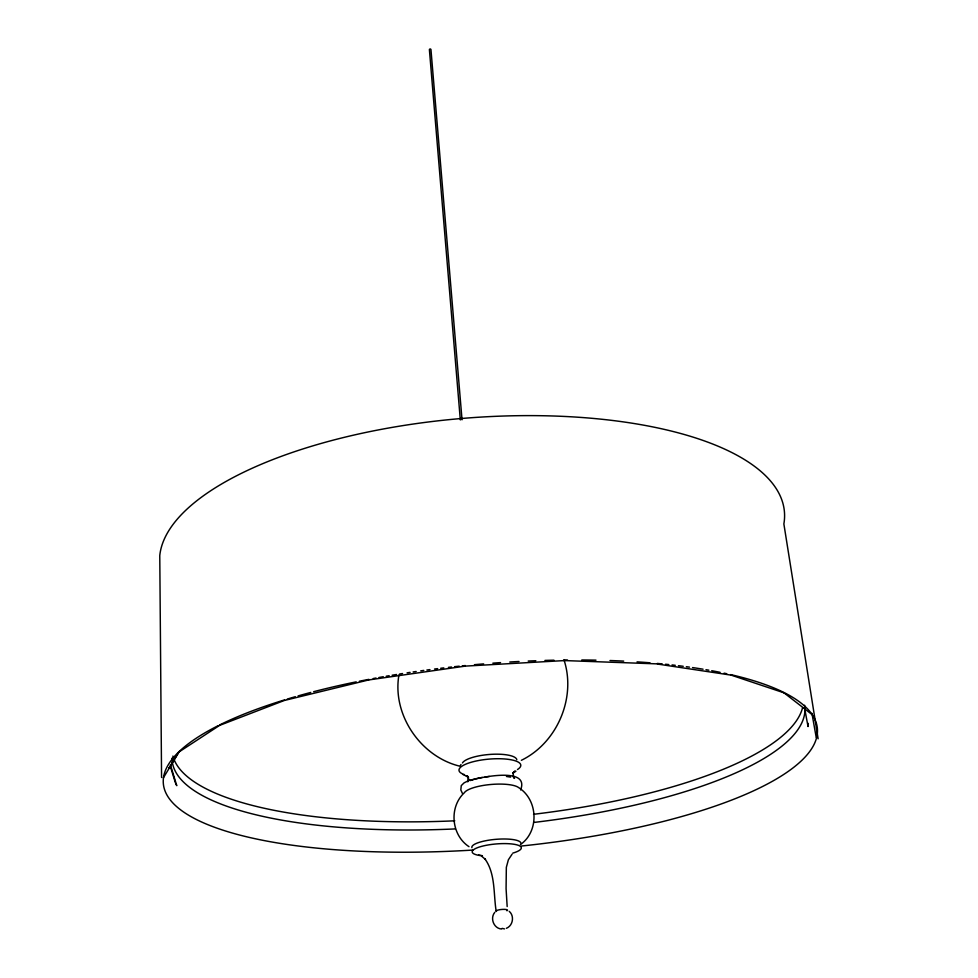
<?xml version="1.0" encoding="UTF-8"?>
<svg xmlns="http://www.w3.org/2000/svg" width="978" height="978" viewBox="0 0 978 978"><rect width="100%" height="100%" fill="white"/><g stroke="black" fill="none" stroke-linecap="round" stroke-linejoin="round"><path stroke-width="1.47" d="M398.951 674.832C391.921 714.881 420.895 756.948 460.1 766.251M513.059 773.158L513.707 777.706M506.359 928.305C512.973 925.775 514.66 915.934 509.232 911.349M460.32 419.929L429.379 49.438L430.137 48.9L430.931 49.328L462.032 419.794M808.256 723.378L808.048 726.544L804.576 708.072M818.121 738.818L783.867 523.939A313.473 120.049 -4.8 0 0 488.951 416.64A313.473 120.049 -4.8 0 0 159.769 555.59L161.566 777.486M467.79 781.825L468.755 778.928L468.462 780.652L464.061 782.877L461.274 785.603L460.821 789.943L462.46 793.488M169.316 767.412L168.827 768.427L179.023 751.581M520.614 789.943C530.186 765.701 477.288 778.182 468.56 780.603L467.288 776.141L468.548 777.681L466.372 775.762L468.364 776.691M460.43 765.444L460.993 764.527M163.35 777.852L179.255 751.617M513.12 773.378L514.99 771.055L512.827 772.962L514.012 772.314M494.819 912.291C489.795 918.159 493.756 928.562 501.604 929.014M512.105 854.161L508.389 859.76L506.335 867.339L506.078 888.66L507.166 906.545M520.394 844.625C539.477 831.276 538.169 799.796 518.548 787.522A28.117 7.543 -4.8 0 0 489.99 784.564A28.117 7.543 -4.8 0 0 464.342 792.742C448.78 807.192 451.213 835.016 468.988 846.667M515.956 771.19L514.697 771.997M178.986 751.972L219.72 725.309M521.372 760.309C557.264 742.815 576.482 697.595 563.939 659.698M219.549 725.407L284.28 700.492L368.706 679.942M470.345 780.566L471.433 780.151M471.689 780.126L474.391 779.258M475.736 778.818L482.215 777.424M368.62 679.955L465.369 666.104L564.587 660.578M485.064 777.045L489.33 776.471M564.526 660.578L656.018 663.83L731.165 675.138L784.209 692.901M506.457 776.471L510.663 777.119M481.579 855.652L482.423 855.75L478.621 855.016M502.191 928.379L504.501 928.904M467.814 776.666L466.494 776.165M463.095 774.576L466.812 776.312M481.726 856.251L485.479 859.466L484.819 858.745C495.65 873.562 493.377 893.892 496.164 911.19M783.83 692.693L812.278 714.759M513.438 777.424L514.55 778.415M175.539 783.219L176.773 785.664L170.392 764.796M170.588 767.107L175.319 782.547M811.936 713.304L816.239 737.571M730.627 674.588A328.168 92.445 -4.8 0 1 795.933 765.578A328.168 92.445 -4.8 0 1 521.445 846.019M473.328 850.029A328.168 92.445 -4.8 0 1 197.947 820.261A328.168 92.445 -4.8 0 1 218.4 725.566M220.026 724.759A328.168 92.445 -4.8 0 1 284.635 699.881M287.263 699.074A328.168 92.445 -4.8 0 1 295.332 696.703M298.082 695.92A328.168 92.445 -4.8 0 1 310.772 692.448M313.657 691.69A328.168 92.445 -4.8 0 1 356.224 681.862M359.378 681.226A328.168 92.445 -4.8 0 1 368.902 679.368M373.168 678.561A328.168 92.445 -4.8 0 1 376.041 678.023M378.938 677.497A328.168 92.445 -4.8 0 1 383.29 676.727M386.224 676.214A328.168 92.445 -4.8 0 1 389.158 675.712M392.117 675.223A328.168 92.445 -4.8 0 1 396.579 674.49M399.562 674.001A328.168 92.445 -4.8 0 1 402.557 673.536M407.08 672.84A328.168 92.445 -4.8 0 1 410.1 672.387M413.132 671.935A328.168 92.445 -4.8 0 1 416.176 671.495M420.748 670.847A328.168 92.445 -4.8 0 1 423.804 670.431M426.873 670.016A328.168 92.445 -4.8 0 1 429.941 669.612M434.55 669.013A328.168 92.445 -4.8 0 1 437.631 668.634M440.711 668.255A328.168 92.445 -4.8 0 1 443.792 667.888M448.425 667.351A328.168 92.445 -4.8 0 1 451.506 667.008M454.587 666.666A328.168 92.445 -4.8 0 1 459.208 666.177M462.288 665.859A328.168 92.445 -4.8 0 1 465.357 665.553M474.464 664.685A328.168 92.445 -4.8 0 1 483.633 663.891M492.851 663.157A328.168 92.445 -4.8 0 1 500.54 662.607M509.782 662.008A328.168 92.445 -4.8 0 1 519.012 661.495M528.206 661.042A328.168 92.445 -4.8 0 1 535.834 660.737M544.929 660.431A328.168 92.445 -4.8 0 1 553.939 660.199M564.318 660.028A328.168 92.445 -4.8 0 1 567.497 660.003M581.812 659.979A328.168 92.445 -4.8 0 1 595.993 660.15M609.979 660.529A328.168 92.445 -4.8 0 1 623.695 661.104M637.057 661.861A328.168 92.445 -4.8 0 1 650.003 662.803M657.289 663.439A328.168 92.445 -4.8 0 1 662.253 663.903M665.553 664.233A328.168 92.445 -4.8 0 1 668.818 664.575M672.069 664.93A328.168 92.445 -4.8 0 1 675.285 665.297M678.487 665.688A328.168 92.445 -4.8 0 1 683.243 666.287M686.373 666.703A328.168 92.445 -4.8 0 1 689.478 667.13M692.558 667.571A328.168 92.445 -4.8 0 1 703.06 669.196M705.994 669.685A328.168 92.445 -4.8 0 1 708.879 670.199M711.74 670.712A328.168 92.445 -4.8 0 1 720.065 672.314M724.111 673.157A328.168 92.445 -4.8 0 1 726.74 673.72M804.613 705.236A317.495 92.776 -4.8 0 1 534.306 822.388M455.369 828.916A317.495 92.776 -4.8 0 1 172.018 758.17M802.571 707.693A316.811 93.937 -4.8 0 1 533.548 814.295M454.77 820.811A316.811 93.937 -4.8 0 1 172.898 756.067M480.724 855.64A24.646 5.941 -4.8 0 1 478.951 847.156A24.646 5.941 -4.8 0 1 514.526 844.344A24.646 5.941 -4.8 0 1 512.839 853.097M464.477 774.649A31.003 8.668 -4.8 0 1 468.34 763.17A31.003 8.668 -4.8 0 1 508.181 759.319A31.003 8.668 -4.8 0 1 517.484 769.527M471.909 847.694A24.621 5.99 -4.8 0 1 494.746 839.43A24.621 5.99 -4.8 0 1 520.883 843.036M462.447 762.938A27.518 7.763 -4.8 0 1 491.115 754.344A27.518 7.763 -4.8 0 1 516.812 759.686M496.457 911.472A5.709 1.21 -4.8 0 1 502.227 909.406A5.709 1.21 -4.8 0 1 506.946 910.787"/></g></svg>
